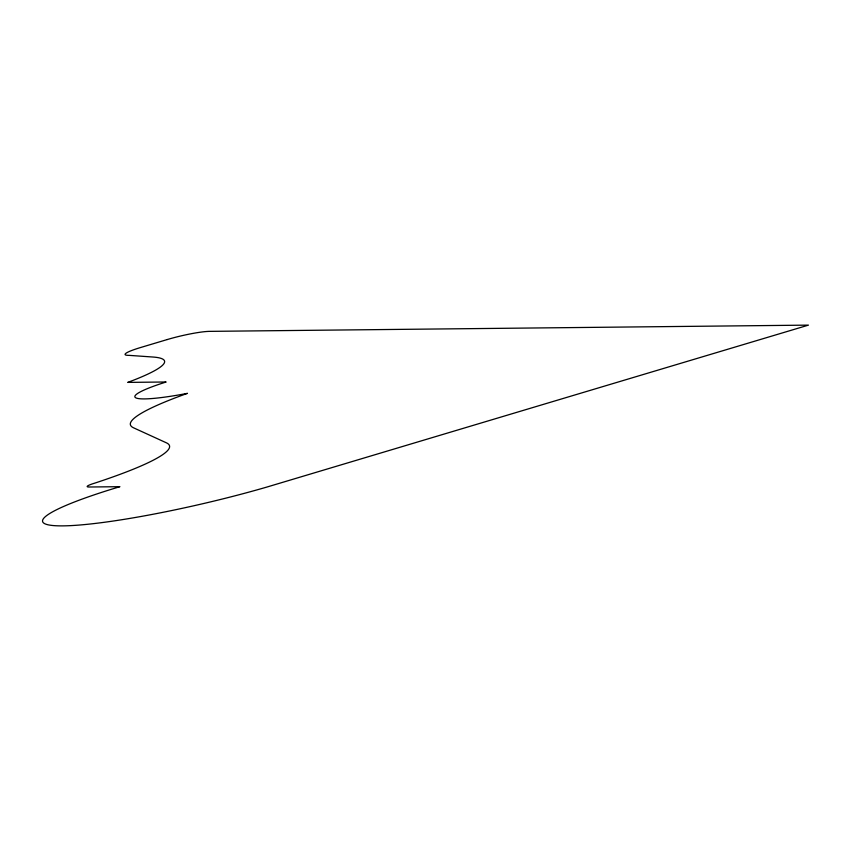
<?xml version="1.0" encoding="UTF-8"?>
<svg xmlns="http://www.w3.org/2000/svg" width="851" height="851" viewBox="0 0 851 851"><rect width="100%" height="100%" fill="white"/><g stroke="black" fill="none" stroke-linecap="round" stroke-linejoin="round"><path stroke-width="1.28" d="M167.328 339.528L140.585 347.527A31.647 3.744 -13 0 0 129.192 355.367L153.233 357.048A155.701 18.435 -13 0 1 127.735 382.397L166.136 381.993A74.92 8.872 -13 0 0 135.82 397.832A74.92 8.872 -13 0 0 187.454 393.353A210.154 24.881 -13 0 0 133.639 427.851L166.339 442.797A207.006 24.509 -13 0 1 94.886 483.091A15.818 1.872 -13 0 0 89.195 487.006L119.906 486.687A158.318 18.743 -13 0 0 61.134 525.875A158.318 18.743 -13 0 0 266.81 487.08L808.45 325.125L209.442 331.369A31.647 3.744 -13 0 0 167.328 339.528"/></g></svg>
